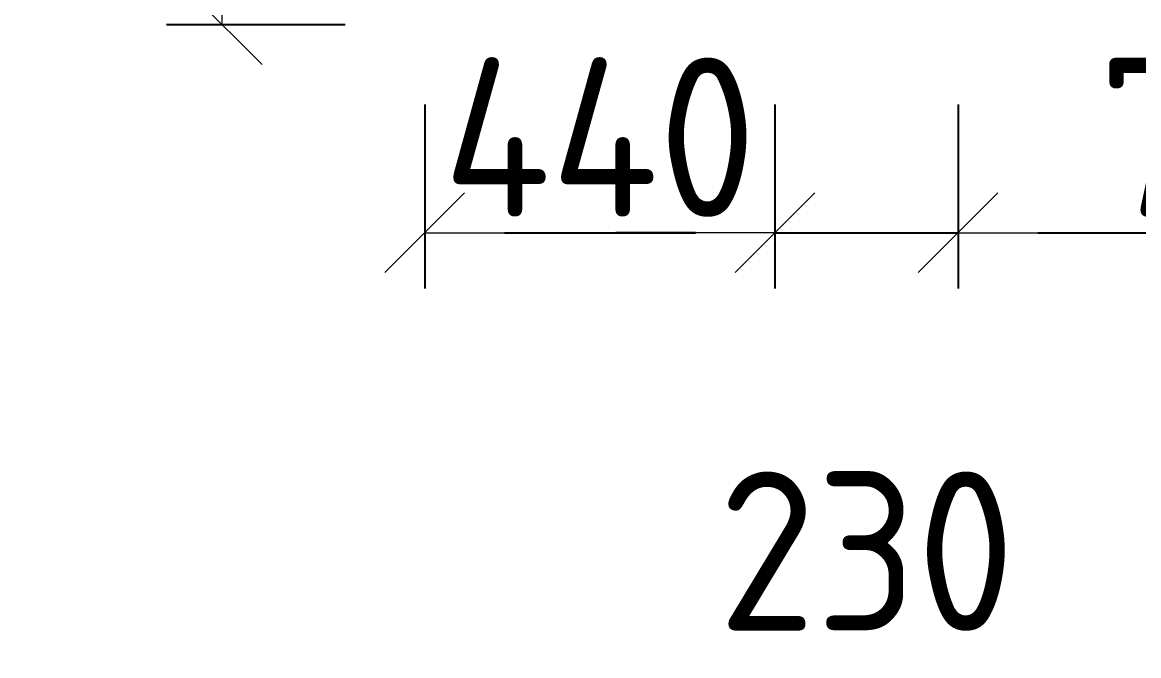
# Model space of a CAD drawing. Header units: millimetres. Extents: x 209 to 1046824, y -248937 to 510758.
# Drawn here: x 365121 to 366523, y 312682 to 313478 of the extents above; entities that cross this region are included whole.
import ezdxf

# ---------------------------------------------------------------- set-up
doc = ezdxf.new("R2010")
doc.units = ezdxf.units.MM
doc.layers.add('Размеры', color=7, linetype='Continuous', lineweight=15)
doc.styles.add('СПДС', font='isocpeur.ttf', dxfattribs={"width": 0.9})
doc.dimstyles.new('Размера А3', dxfattribs={"dimtxt": 200, "dimasz": 100, "dimexe": 70, "dimexo": 100, "dimgap": 20, "dimtad": 1, "dimdec": 0, "dimrnd": 10, "dimzin": 0, "dimdsep": 46, "dimtxsty": 'СПДС', "dimblk": 'ARROWHEAD_6', "dimcen": 1, "dimclrd": 256, "dimclre": 256, "dimclrt": 256, "dimazin": 0, "dimtfac": 1, "dimtdec": 0, "dimtmove": 2, "dimatfit": 3, "dimfxl": 1, "dimtolj": 1, "dimtzin": 0, "dimarcsym": 0})

# ---------------------------------------------------------------- blocks, each defined once
blk = doc.blocks.new('ARROWHEAD_6')
at = {"color": 0, "linetype": 'Continuous'}
for p, q in [((-0.5, -0.5), (0.5, 0.5)), ((0, 0), (-1, 0))]:
    blk.add_line(p, q, dxfattribs=at)
blk = doc.blocks.new('*D1702')
at = {"layer": 'Defpoints', "color": 0, "lineweight": 30, "transparency": 16777216}
for p in [(365372, 314064.5), (365626.3, 314064.5), (365626.3, 313474.5)]:
    blk.add_point(p, dxfattribs=at)
at = {"layer": 'Размеры', "lineweight": -2, "transparency": 16777216}
for p, q in [((365526.3, 314064.5), (365302, 314064.5)), ((365372, 313574.5), (365372, 313964.5)), ((365526.3, 313474.5), (365302, 313474.5))]:
    blk.add_line(p, q, dxfattribs=at)
at = {"layer": 'Размеры', "lineweight": -2, "transparency": 16777216, "xscale": 100, "yscale": 100, "zscale": 100}
for p, rotation in [((365372, 314064.5), 90), ((365372, 313474.5), 270)]:
    blk.add_blockref('ARROWHEAD_6', p, dxfattribs=dict(at, rotation=rotation))
at = {"layer": 'Размеры', "transparency": 16777216, "insert": (365252, 313769.5), "char_height": 200, "attachment_point": 5, "rotation": 90, "style": 'СПДС'}
blk.add_mtext('\\A1;590', dxfattribs=at)
blk = doc.blocks.new('*D1703')
at = {"layer": 'Defpoints', "color": 0, "lineweight": 30, "transparency": 16777216}
for p in [(365626.3, 313474.5), (366066.3, 313474.5), (366066.3, 313213.3)]:
    blk.add_point(p, dxfattribs=at)
at = {"layer": 'Размеры', "lineweight": -2, "transparency": 16777216}
for p, q in [((365626.3, 313374.5), (365626.3, 313143.3)), ((366066.3, 313374.5), (366066.3, 313143.3)), ((365726.3, 313213.3), (365966.3, 313213.3))]:
    blk.add_line(p, q, dxfattribs=at)
at = {"layer": 'Размеры', "lineweight": -2, "transparency": 16777216, "xscale": 100, "yscale": 100, "zscale": 100, "rotation": 180}
blk.add_blockref('ARROWHEAD_6', (365626.3, 313213.3), dxfattribs=at)
at = {"layer": 'Размеры', "lineweight": -2, "transparency": 16777216, "xscale": 100, "yscale": 100, "zscale": 100}
blk.add_blockref('ARROWHEAD_6', (366066.3, 313213.3), dxfattribs=at)
at = {"layer": 'Размеры', "transparency": 16777216, "insert": (365846.3, 313333.3), "char_height": 200, "attachment_point": 5, "style": 'СПДС'}
blk.add_mtext('\\A1;440', dxfattribs=at)
blk = doc.blocks.new('*D1704')
at = {"layer": 'Defpoints', "color": 0, "lineweight": 30, "transparency": 16777216}
for p in [(366066.3, 313474.5), (366296.3, 313474.5), (366296.3, 313213.3)]:
    blk.add_point(p, dxfattribs=at)
at = {"layer": 'Размеры', "lineweight": -2, "transparency": 16777216}
for p, q in [((366066.3, 313374.5), (366066.3, 313143.3)), ((366296.3, 313374.5), (366296.3, 313143.3)), ((365966.3, 313213.3), (365866.3, 313213.3)), ((366066.3, 313213.3), (366296.3, 313213.3)), ((366396.3, 313213.3), (366496.3, 313213.3))]:
    blk.add_line(p, q, dxfattribs=at)
at = {"layer": 'Размеры', "lineweight": -2, "transparency": 16777216, "xscale": 100, "yscale": 100, "zscale": 100}
blk.add_blockref('ARROWHEAD_6', (366066.3, 313213.3), dxfattribs=at)
at = {"layer": 'Размеры', "lineweight": -2, "transparency": 16777216, "xscale": 100, "yscale": 100, "zscale": 100, "rotation": 180}
blk.add_blockref('ARROWHEAD_6', (366296.3, 313213.3), dxfattribs=at)
at = {"layer": 'Размеры', "transparency": 16777216, "insert": (366181.3, 312813.3), "char_height": 200, "attachment_point": 5, "style": 'СПДС'}
blk.add_mtext('\\A1;230', dxfattribs=at)
blk = doc.blocks.new('*D1705')
at = {"layer": 'Defpoints', "color": 0, "lineweight": 30, "transparency": 16777216}
for p in [(366296.3, 313474.5), (367026.3, 313474.5), (367026.3, 313213.3)]:
    blk.add_point(p, dxfattribs=at)
at = {"layer": 'Размеры', "lineweight": -2, "transparency": 16777216}
for p, q in [((366296.3, 313374.5), (366296.3, 313143.3)), ((367026.3, 313374.5), (367026.3, 313143.3)), ((366396.3, 313213.3), (366926.3, 313213.3))]:
    blk.add_line(p, q, dxfattribs=at)
at = {"layer": 'Размеры', "lineweight": -2, "transparency": 16777216, "xscale": 100, "yscale": 100, "zscale": 100, "rotation": 180}
blk.add_blockref('ARROWHEAD_6', (366296.3, 313213.3), dxfattribs=at)
at = {"layer": 'Размеры', "lineweight": -2, "transparency": 16777216, "xscale": 100, "yscale": 100, "zscale": 100}
blk.add_blockref('ARROWHEAD_6', (367026.3, 313213.3), dxfattribs=at)
at = {"layer": 'Размеры', "transparency": 16777216, "insert": (366661.3, 313333.3), "char_height": 200, "attachment_point": 5, "style": 'СПДС'}
blk.add_mtext('\\A1;730', dxfattribs=at)

msp = doc.modelspace()

# ---------------------------------------------------------------- dimensions: what is measured, and where the dimension line sits
at = {"layer": 'Размеры'}
dim = msp.add_linear_dim(base=(365372, 314064.5), p1=(365626.3, 313474.5), p2=(365626.3, 314064.5), angle=90, dimstyle='Размера А3', dxfattribs=at)
dim.commit()
dim.dimension.update_dxf_attribs({"geometry": '*D1702', "text_midpoint": (365252, 313769.5)})
for base, p1, p2, picture, middle in [((366066.3, 313213.3), (365626.3, 313474.5), (366066.3, 313474.5), '*D1703', (365846.3, 313333.3)), ((366296.3, 313213.3), (366066.3, 313474.5), (366296.3, 313474.5), '*D1704', (366181.3, 312813.3)), ((367026.3, 313213.3), (366296.3, 313474.5), (367026.3, 313474.5), '*D1705', (366661.3, 313333.3))]:
    dim = msp.add_linear_dim(base=base, p1=p1, p2=p2, dimstyle='Размера А3', dxfattribs=at)
    dim.commit()
    dim.dimension.update_dxf_attribs({"geometry": picture, "text_midpoint": middle})

doc.saveas('drawing.dxf')
